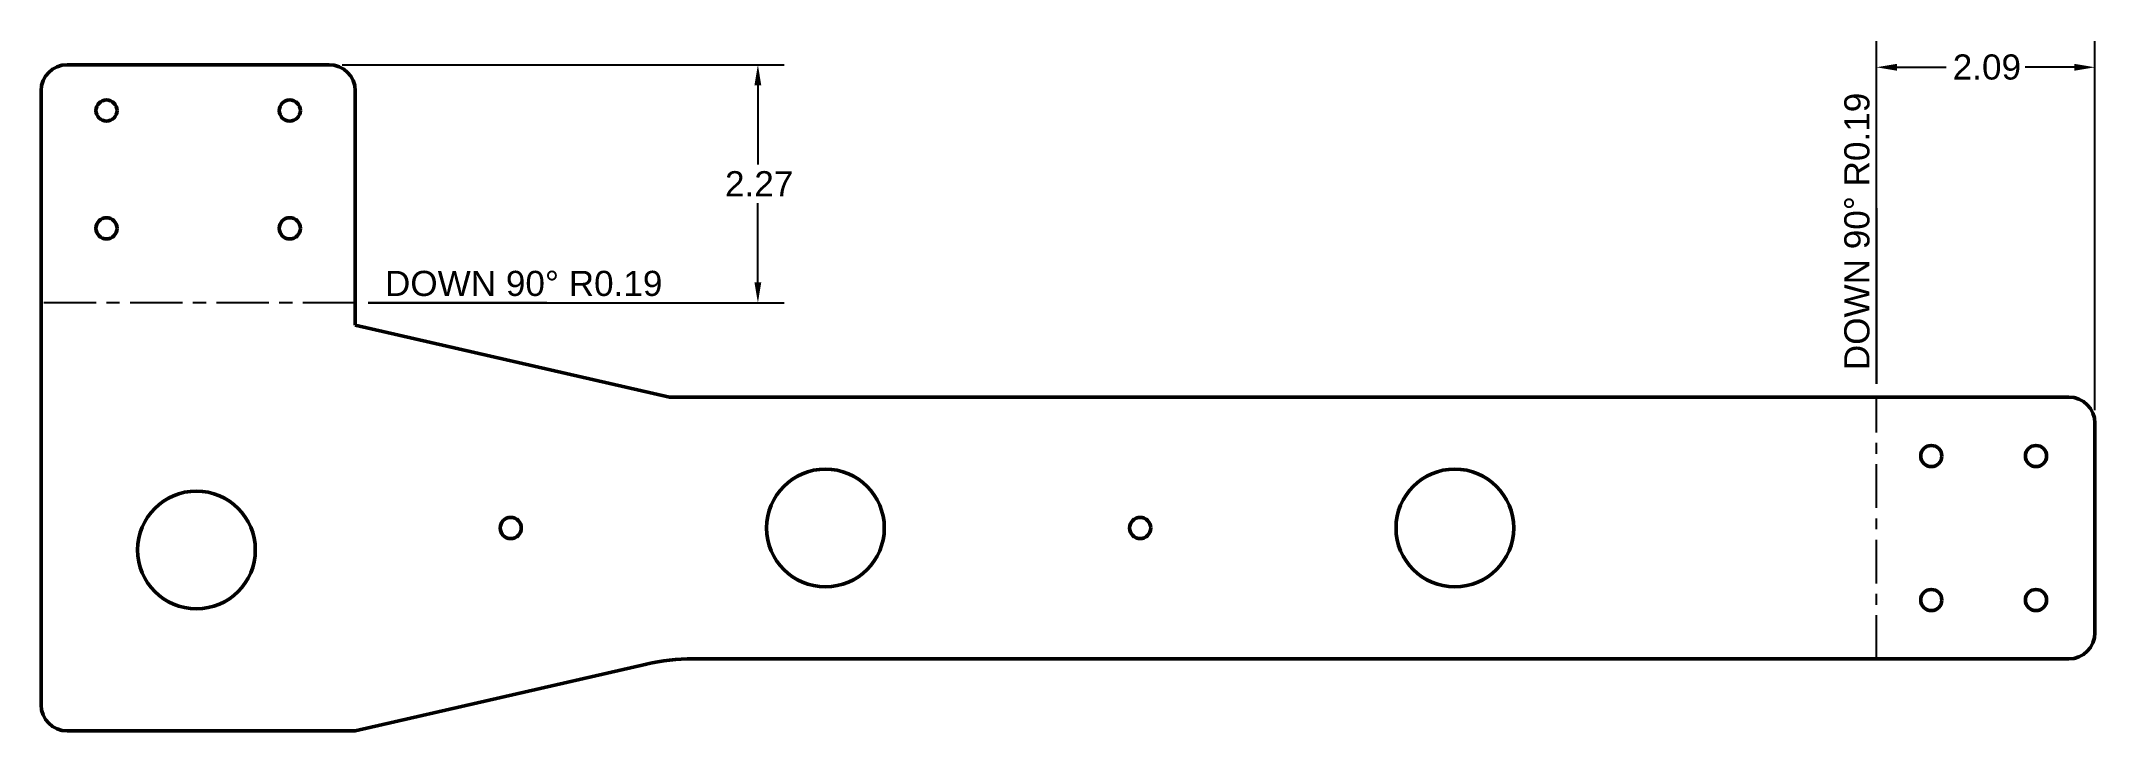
# Model space of a CAD drawing. Header units: inches. Extents: x 1.2 to 20.8, y 5.3 to 11.9.
import ezdxf

# ---------------------------------------------------------------- set-up
doc = ezdxf.new("R2010")
doc.units = ezdxf.units.IN
doc.header["$LTSCALE"] = 2
doc.header["$MEASUREMENT"] = 0
doc.linetypes.add('CHAIN', pattern=[0.7087, 0.4724, -0.0591, 0.1181, -0.0591])
for name, color, linetype, lineweight in [('BendCenterLine', 7, 'CHAIN', 25), ('Dimensions(Default)', 7, 'Continuous', 25), ('Symbols(Default)', 7, 'Continuous', 25), ('Visible(Default)', 7, 'Continuous', 50)]:
    doc.layers.add(name, color=color, linetype=linetype, lineweight=lineweight)
doc.styles.add('ByLayerText(Default)', font='arial.ttf')
doc.styles.add('DEFAULT-ANSI', font='arial.ttf')
doc.dimstyles.new('DEFAULT-ANSI', dxfattribs={"dimscale": 2, "dimtxt": 0.12, "dimasz": 0.098425, "dimexe": 0.125, "dimexo": 0.0625, "dimgap": 0.031496, "dimtad": 0, "dimtih": 1, "dimtoh": 1, "dimzin": 0, "dimdsep": 46, "dimtxsty": 'DEFAULT-ANSI', "dimcen": 0.09, "dimdle": 0.393701, "dimclrd": 256, "dimclre": 256, "dimclrt": 7, "dimadec": 0, "dimazin": 0, "dimtfac": 1, "dimtofl": 0, "dimtmove": 0, "dimatfit": 3, "dimfxl": 1, "dimtolj": 1, "dimtzin": 0, "dimlwd": -1, "dimlwe": -1, "dimarcsym": 0})

# ---------------------------------------------------------------- blocks, each defined once
blk = doc.blocks.new('*D3')
at = {"layer": 'Defpoints', "color": 0, "transparency": 16777216}
for p in [(3.944, 11.681), (8.039, 11.681), (4.194, 9.406)]:
    blk.add_point(p, dxfattribs=at)
at = {"layer": 'Dimensions(Default)', "transparency": 16777216}
for p, q in [((4.069, 11.681), (8.289, 11.681)), ((8.039, 11.484), (8.039, 10.727)), ((8.039, 9.603), (8.039, 10.36)), ((4.319, 9.406), (8.289, 9.406))]:
    blk.add_line(p, q, dxfattribs=at)
for points in [[(8.006, 11.484), (8.071, 11.484), (8.039, 11.681)], [(8.006, 9.603), (8.071, 9.603), (8.039, 9.406)]]:
    blk.add_solid(points, dxfattribs=at)
at = {"layer": 'Dimensions(Default)', "color": 7, "transparency": 16777216, "insert": (7.725, 10.664), "char_height": 0.24, "attachment_point": 1, "style": 'DEFAULT-ANSI'}
blk.add_mtext('\\A1;2.27', dxfattribs=at)
blk = doc.blocks.new('*D4')
at = {"layer": 'Defpoints', "color": 0, "transparency": 16777216}
for p in [(20.806, 11.656), (18.719, 8.507), (20.806, 8.257)]:
    blk.add_point(p, dxfattribs=at)
at = {"layer": 'Dimensions(Default)', "transparency": 16777216}
for p, q in [((18.719, 8.632), (18.719, 11.906)), ((20.806, 8.382), (20.806, 11.906)), ((18.916, 11.656), (19.385, 11.656)), ((20.609, 11.656), (20.139, 11.656))]:
    blk.add_line(p, q, dxfattribs=at)
for points in [[(18.916, 11.689), (18.916, 11.623), (18.719, 11.656)], [(20.609, 11.689), (20.609, 11.623), (20.806, 11.656)]]:
    blk.add_solid(points, dxfattribs=at)
at = {"layer": 'Dimensions(Default)', "color": 7, "transparency": 16777216, "insert": (19.448, 11.779), "char_height": 0.24, "attachment_point": 1, "style": 'DEFAULT-ANSI'}
blk.add_mtext('\\A1;2.09', dxfattribs=at)

msp = doc.modelspace()

# ---------------------------------------------------------------- linework, layer by layer
at = {"layer": 'BendCenterLine', "ltscale": 0.529138}
msp.add_line((4.194, 9.406), (1.194, 9.406), dxfattribs=at)
at = {"layer": 'BendCenterLine', "ltscale": 0.440948}
msp.add_line((18.719, 6.007), (18.719, 8.507), dxfattribs=at)
at = {"layer": 'Symbols(Default)'}
for p, q in [((18.719, 10.311), (18.719, 11.699)), ((18.719, 10.311), (18.719, 8.632)), ((6.025, 9.406), (4.319, 9.406)), ((6.025, 9.406), (7.413, 9.406))]:
    msp.add_line(p, q, dxfattribs=at)
at = {"layer": 'Visible(Default)'}
for p, q in [((3.944, 11.681), (1.444, 11.681)), ((1.194, 11.431), (1.194, 5.569)), ((4.194, 9.194), (4.194, 11.431)), ((7.194, 8.507), (4.194, 9.194)), ((20.556, 8.507), (7.194, 8.507)), ((20.806, 6.257), (20.806, 8.257)), ((4.194, 5.319), (6.974, 5.956)), ((7.42, 6.007), (20.556, 6.007)), ((1.444, 5.319), (4.194, 5.319))]:
    msp.add_line(p, q, dxfattribs=at)
for centre, radius in [((1.819, 11.243), 0.101), ((3.569, 11.243), 0.101), ((1.819, 10.118), 0.101), ((3.569, 10.118), 0.101), ((19.243, 7.944), 0.101), ((20.243, 7.944), 0.101), ((8.684, 7.257), 0.562), ((14.694, 7.257), 0.562), ((2.678, 7.047), 0.562), ((5.679, 7.257), 0.101), ((11.689, 7.257), 0.101), ((19.243, 6.569), 0.101), ((20.243, 6.569), 0.101)]:
    msp.add_circle(centre, radius, dxfattribs=at)
for centre, radius, start, end in [((1.444, 11.431), 0.25, 90, 180), ((3.944, 11.431), 0.25, 0, 90), ((20.556, 8.257), 0.25, 0, 90), ((20.556, 6.257), 0.25, 270, 0), ((7.42, 4.007), 2, 90, 102.9074), ((1.444, 5.569), 0.25, 180, 270)]:
    msp.add_arc(centre, radius, start, end, dxfattribs=at)

# ---------------------------------------------------------------- texts
at = {"layer": 'Symbols(Default)', "color": 7, "insert": (18.656, 8.764), "char_height": 0.24, "attachment_point": 7, "rotation": 90, "style": 'ByLayerText(Default)'}
msp.add_mtext('DOWN 90° R0.19', dxfattribs=at)
at = {"layer": 'Symbols(Default)', "color": 7, "insert": (4.478, 9.469), "char_height": 0.24, "attachment_point": 7, "style": 'DEFAULT-ANSI'}
msp.add_mtext('DOWN 90° R0.19', dxfattribs=at)

# ---------------------------------------------------------------- dimensions: what is measured, and where the dimension line sits
at = {"layer": 'Dimensions(Default)'}
dim = msp.add_linear_dim(base=(20.806, 11.656), p1=(18.719, 8.507), p2=(20.806, 8.257), dimstyle='DEFAULT-ANSI', override={"dimgap": 0.031496, "dimtih": 0, "dimtoh": 0, "dimdec": 2, "dimtol": 0, "dimlim": 0, "dimtp": 0, "dimtm": 0, "dimtdec": 2, "dimatfit": 1}, dxfattribs=at)
dim.commit()
dim.dimension.update_dxf_attribs({"geometry": '*D4', "text_midpoint": (19.762, 11.656), "dimtype": 160})
dim = msp.add_linear_dim(base=(8.0387, 11.6808), p1=(4.1942, 9.4062), p2=(3.9442, 11.6808), angle=90, dimstyle='DEFAULT-ANSI', override={"dimgap": 0.031496, "dimdec": 2, "dimtol": 0, "dimlim": 0, "dimtp": 0, "dimtm": 0, "dimtdec": 2, "dimatfit": 1}, dxfattribs=at)
dim.commit()
dim.dimension.update_dxf_attribs({"geometry": '*D3', "text_midpoint": (8.0387, 10.5435), "dimtype": 160})

doc.saveas('drawing.dxf')
